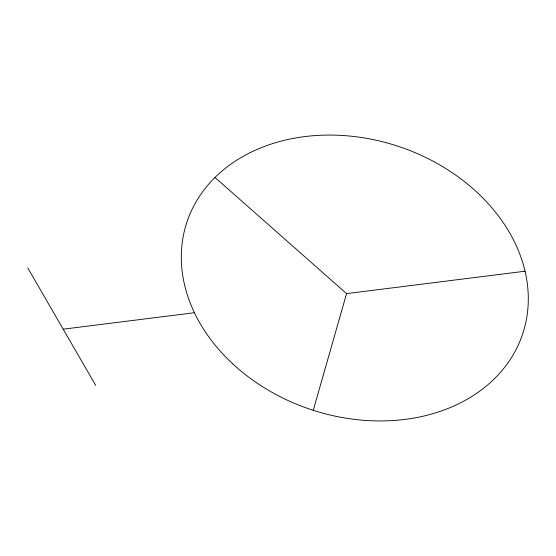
<?xml version="1.0" encoding="UTF-8"?>
<svg xmlns="http://www.w3.org/2000/svg" width="556" height="556" viewBox="0 0 556 556"><rect width="100%" height="100%" fill="white"/><g stroke="black" fill="none" stroke-linecap="round" stroke-linejoin="round"><path stroke-width="0.83" d="M313.257 410.307L346.562 293.617L214.991 177.468M63.203 329.18L194.426 312.715M346.562 293.617L525.052 271.217M27.8 267.971L95.722 385.412M232.735 363.839A176.933 138.666 18.4 0 0 522.619 334.059A176.933 138.666 18.4 0 0 309.032 136.109A176.933 138.666 18.4 0 0 232.735 363.839"/></g></svg>
